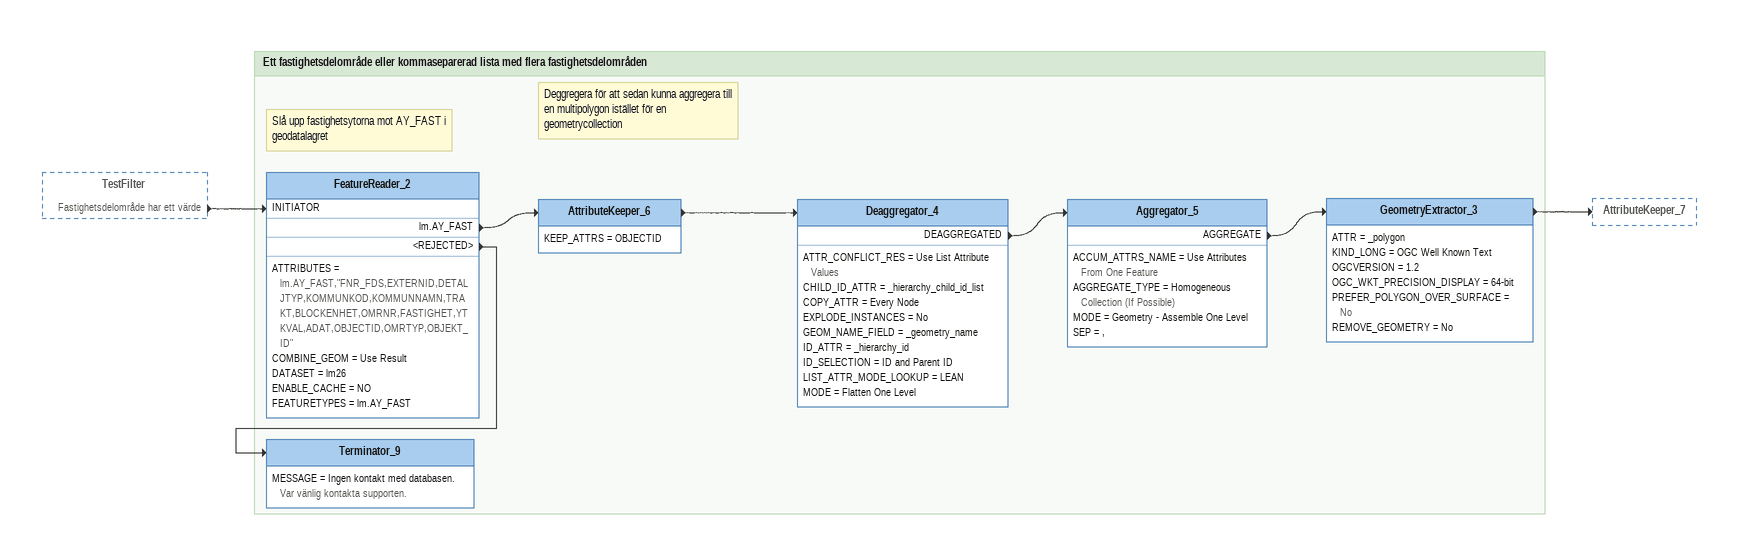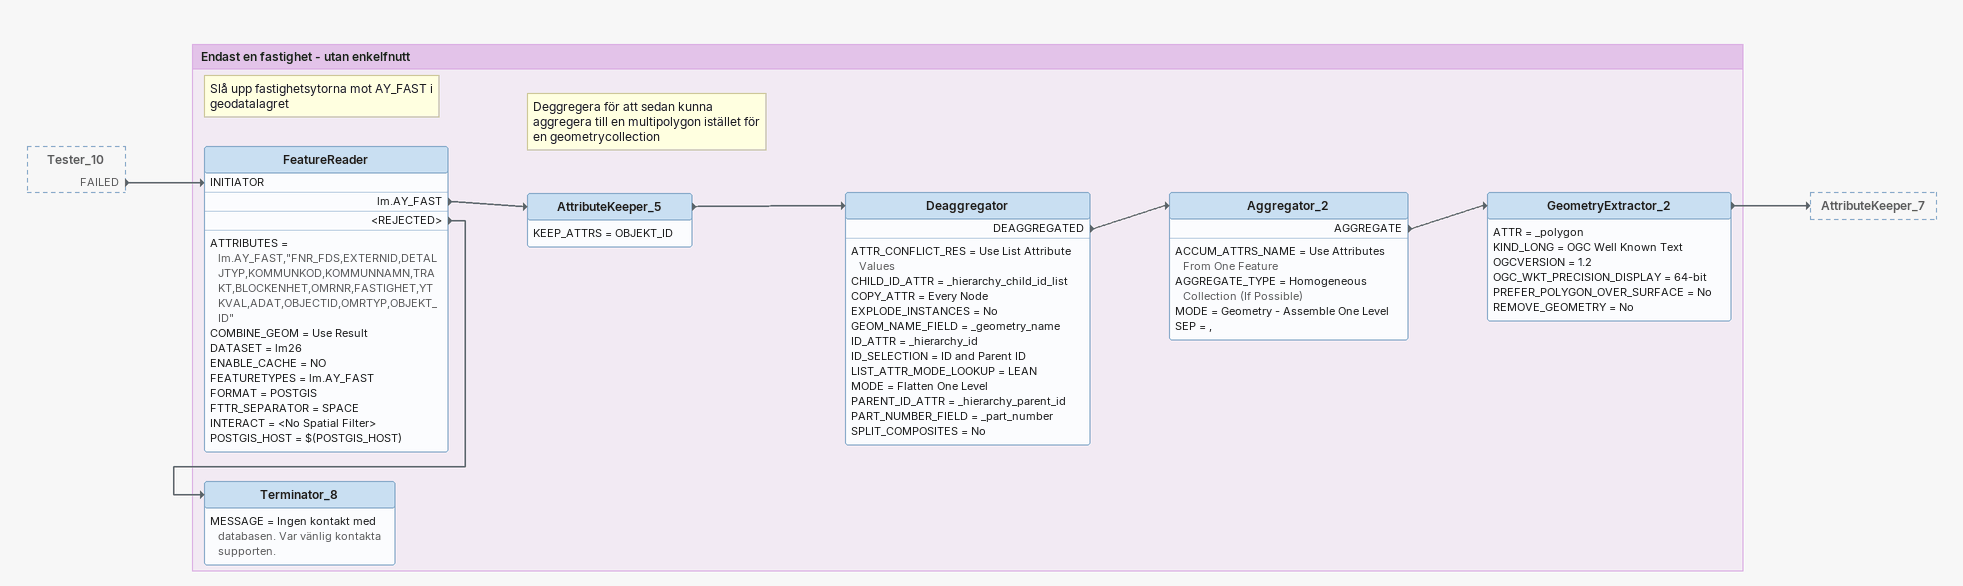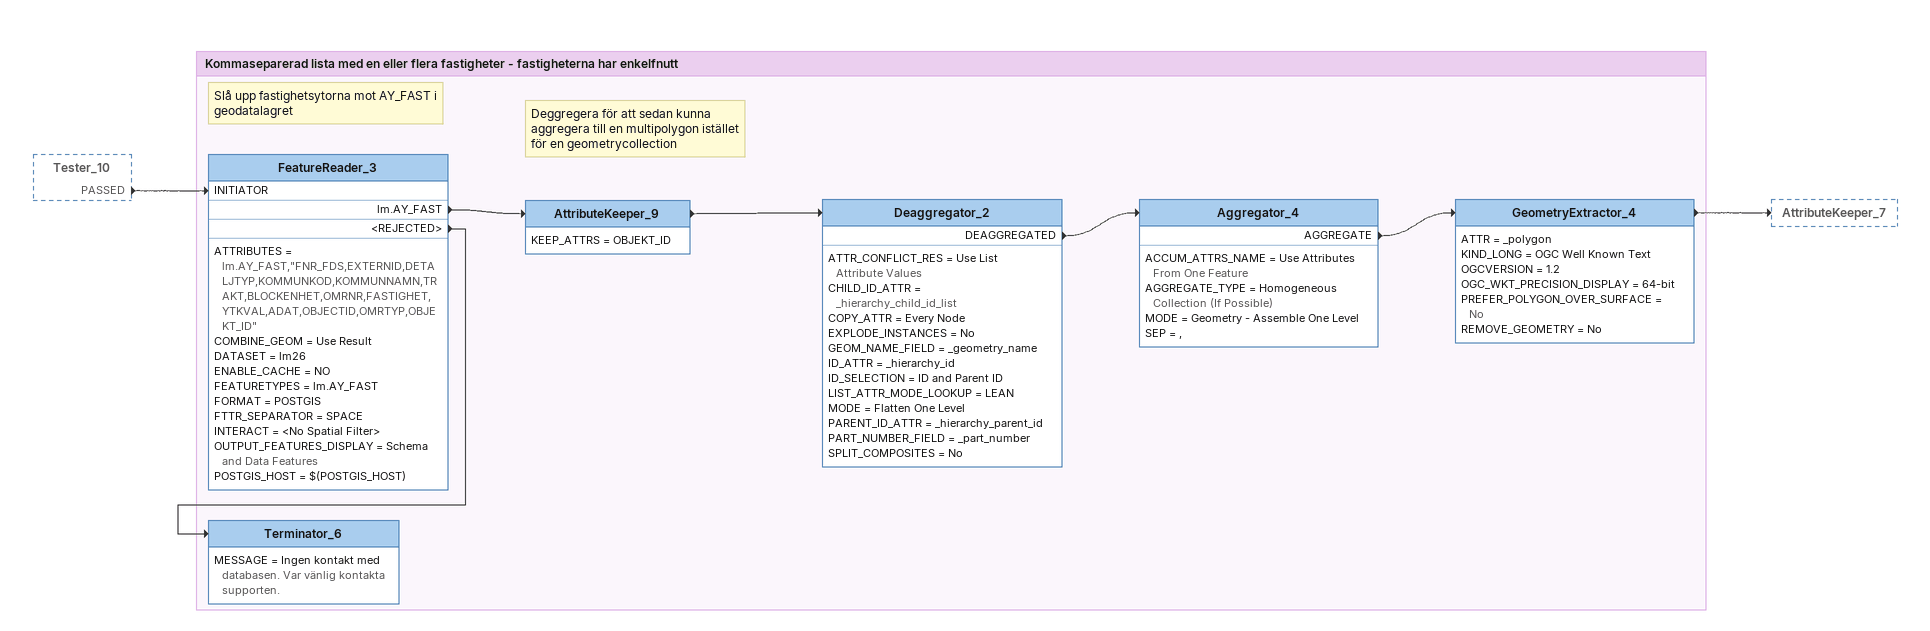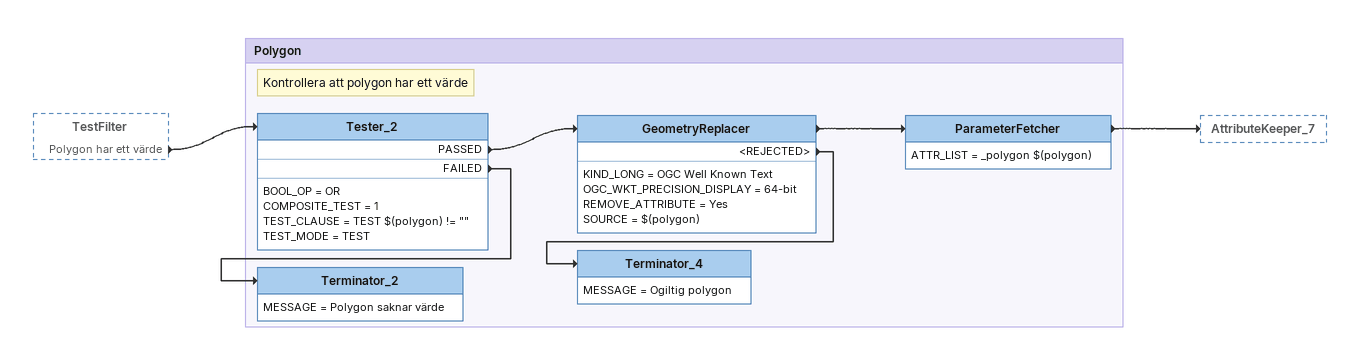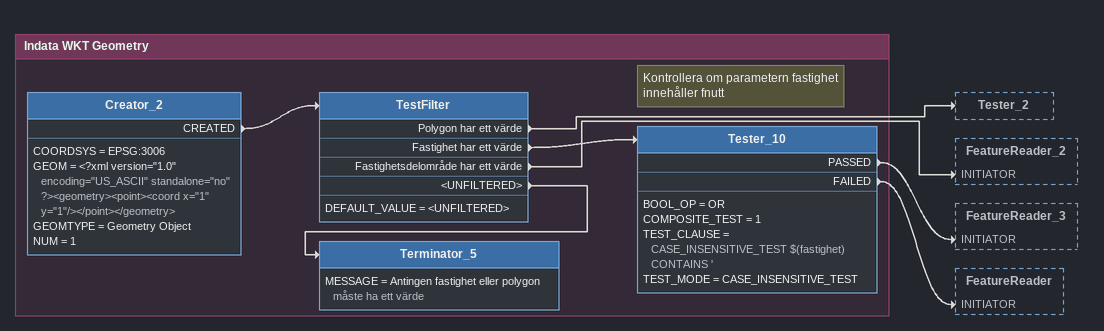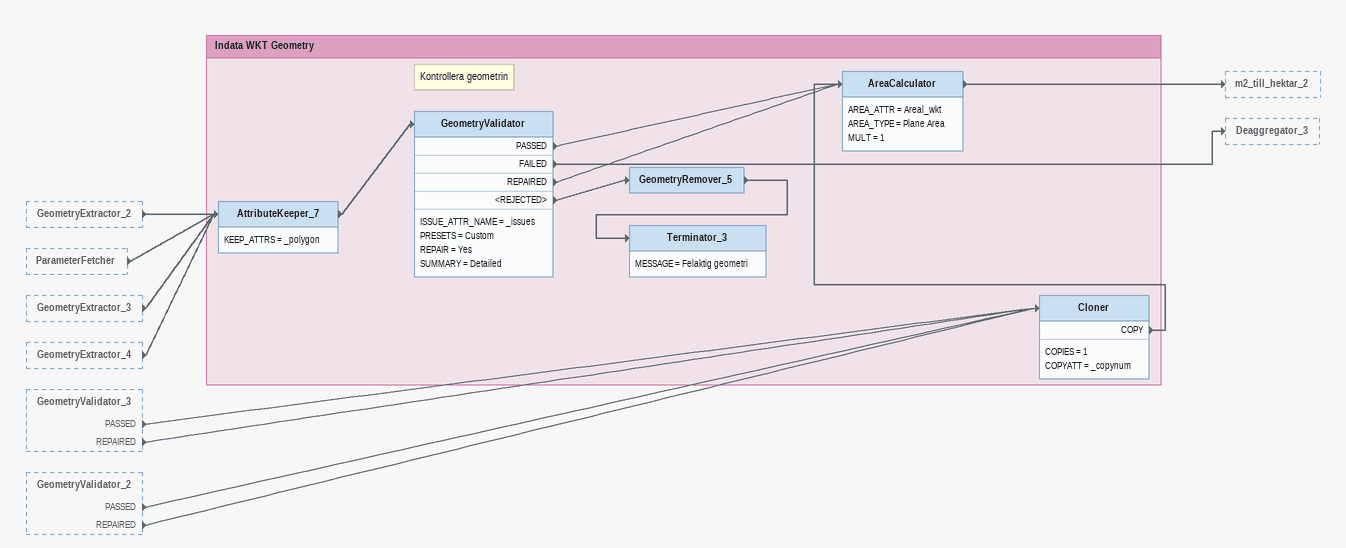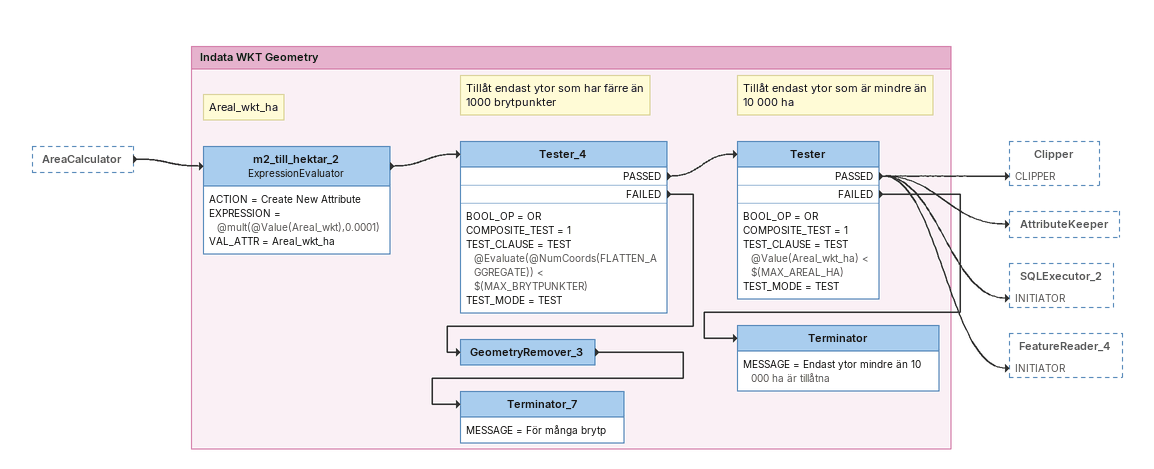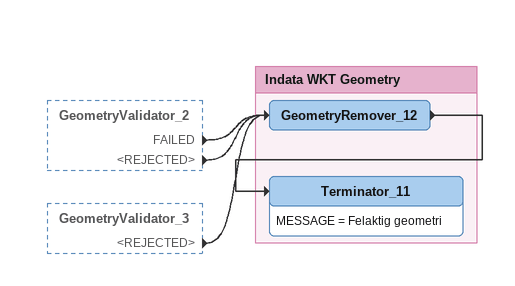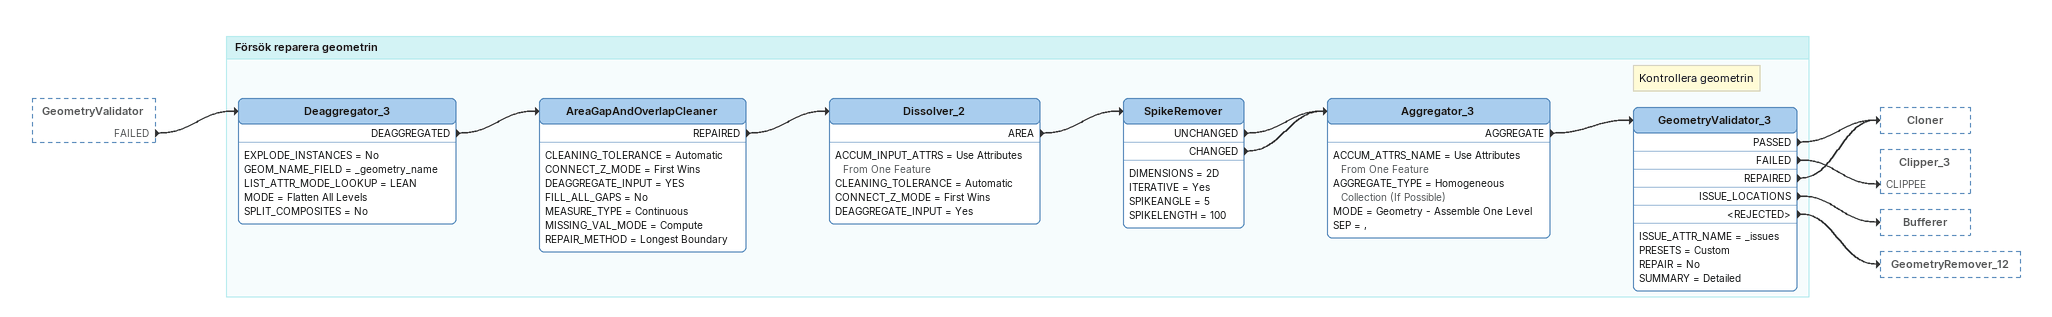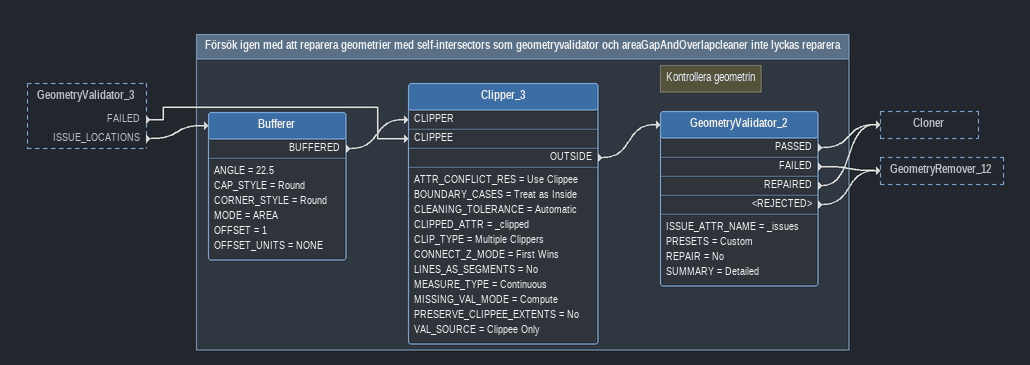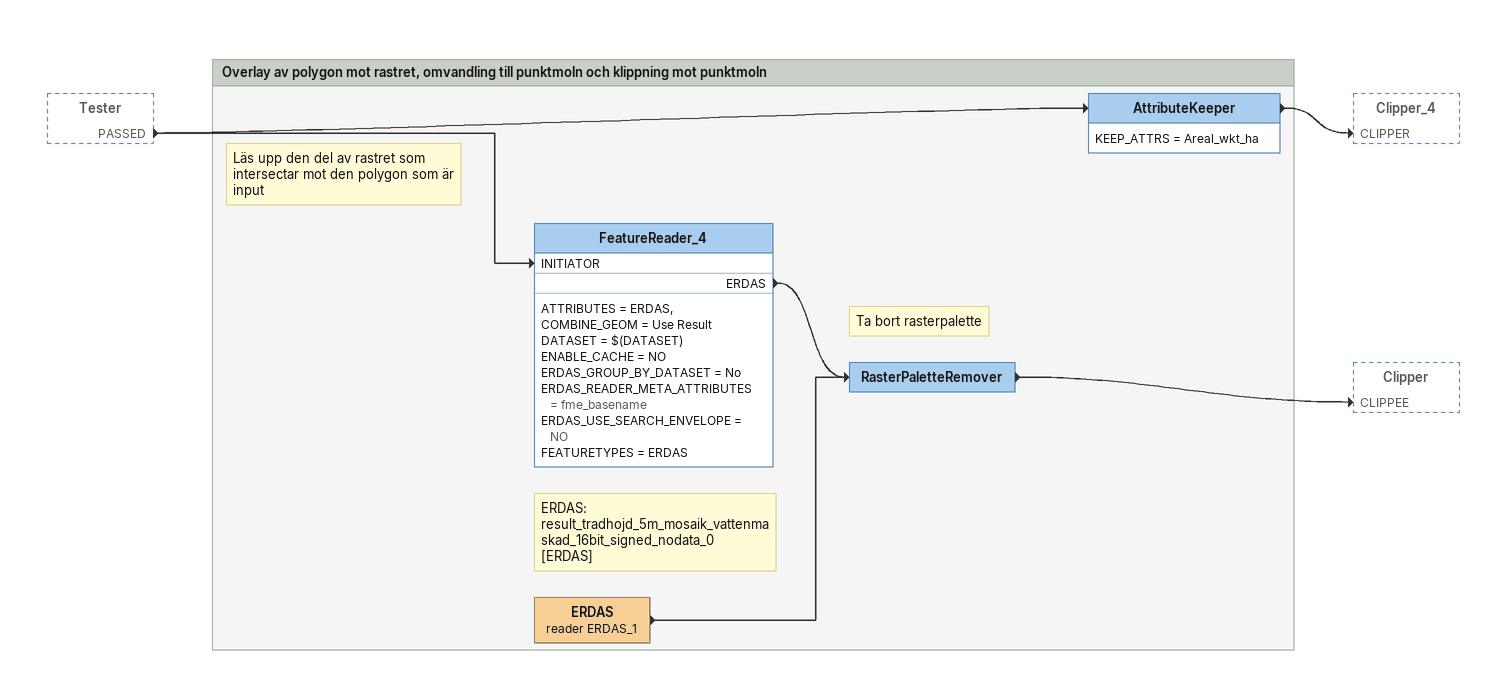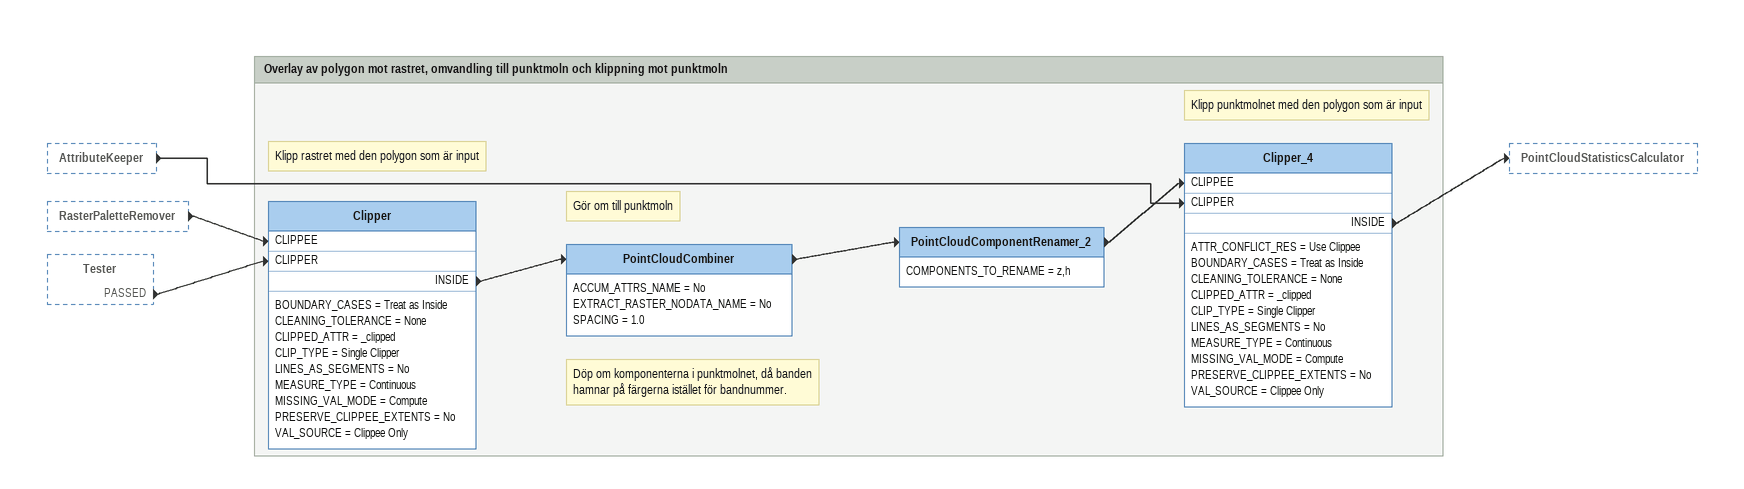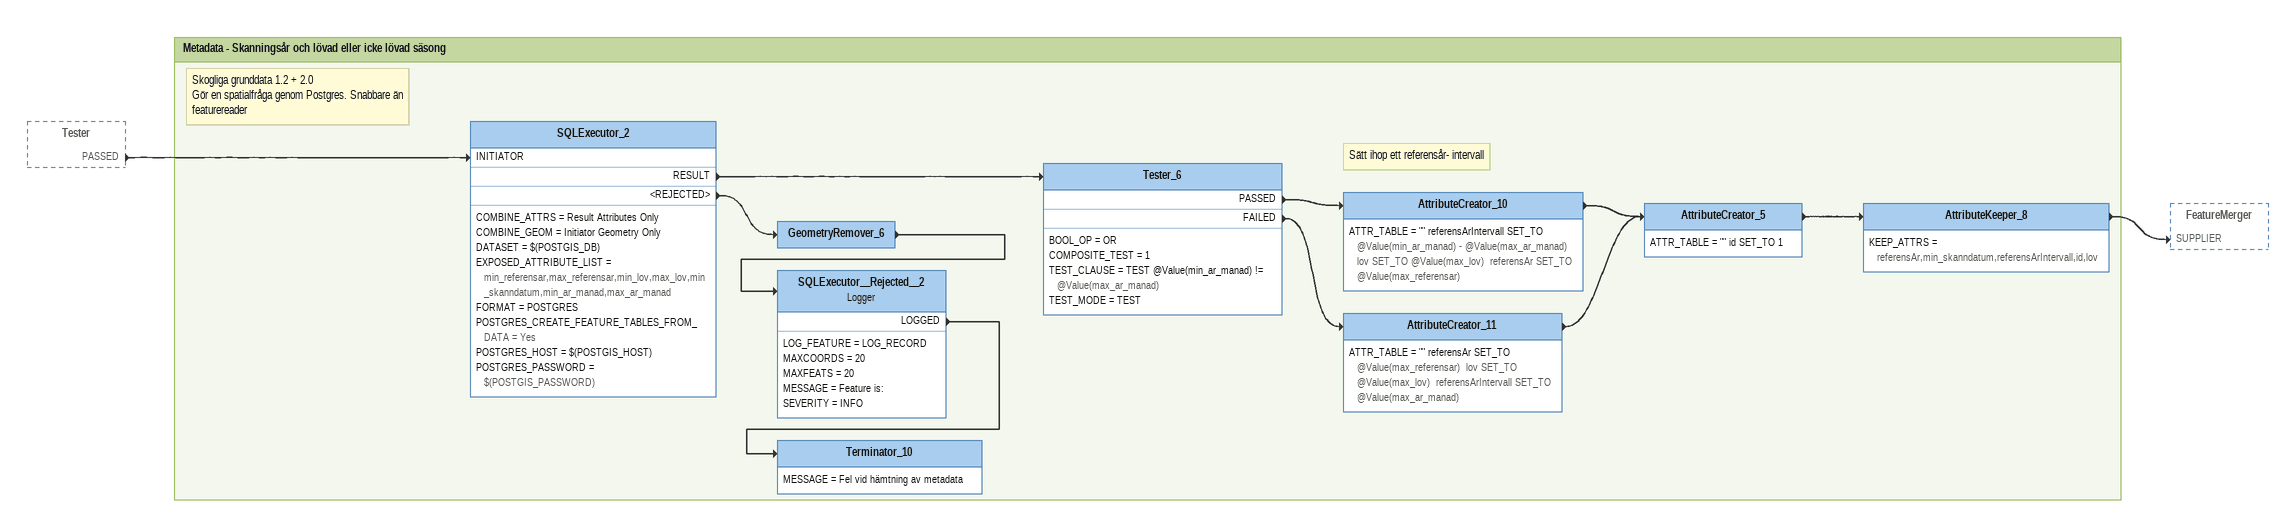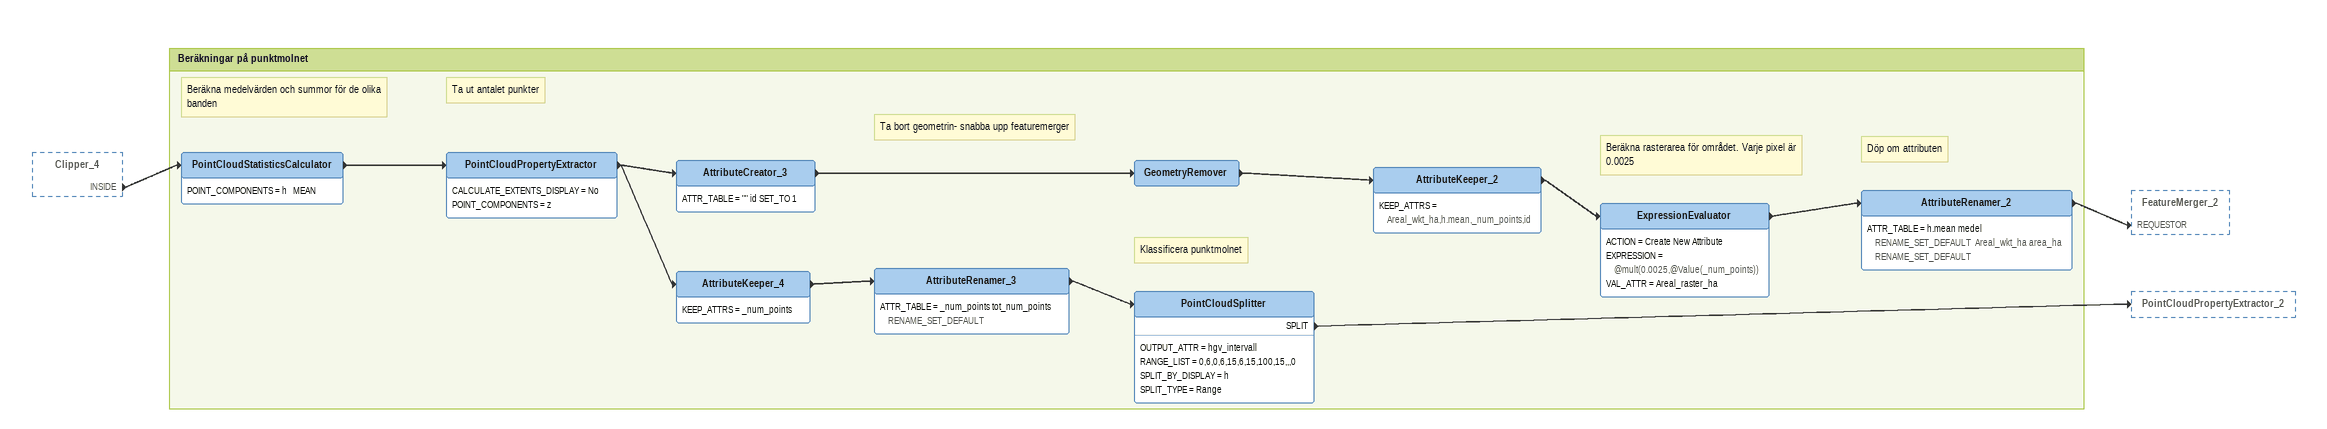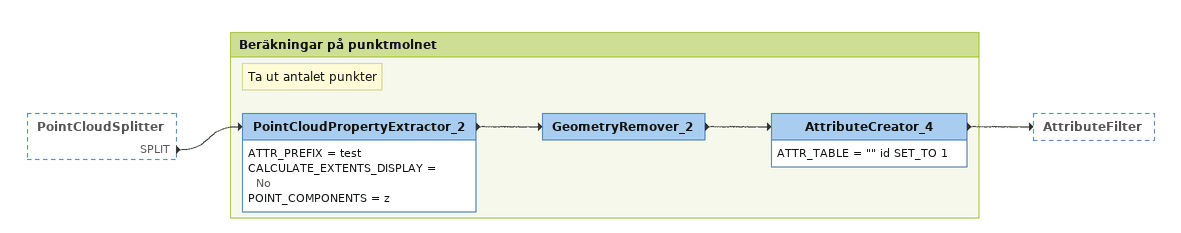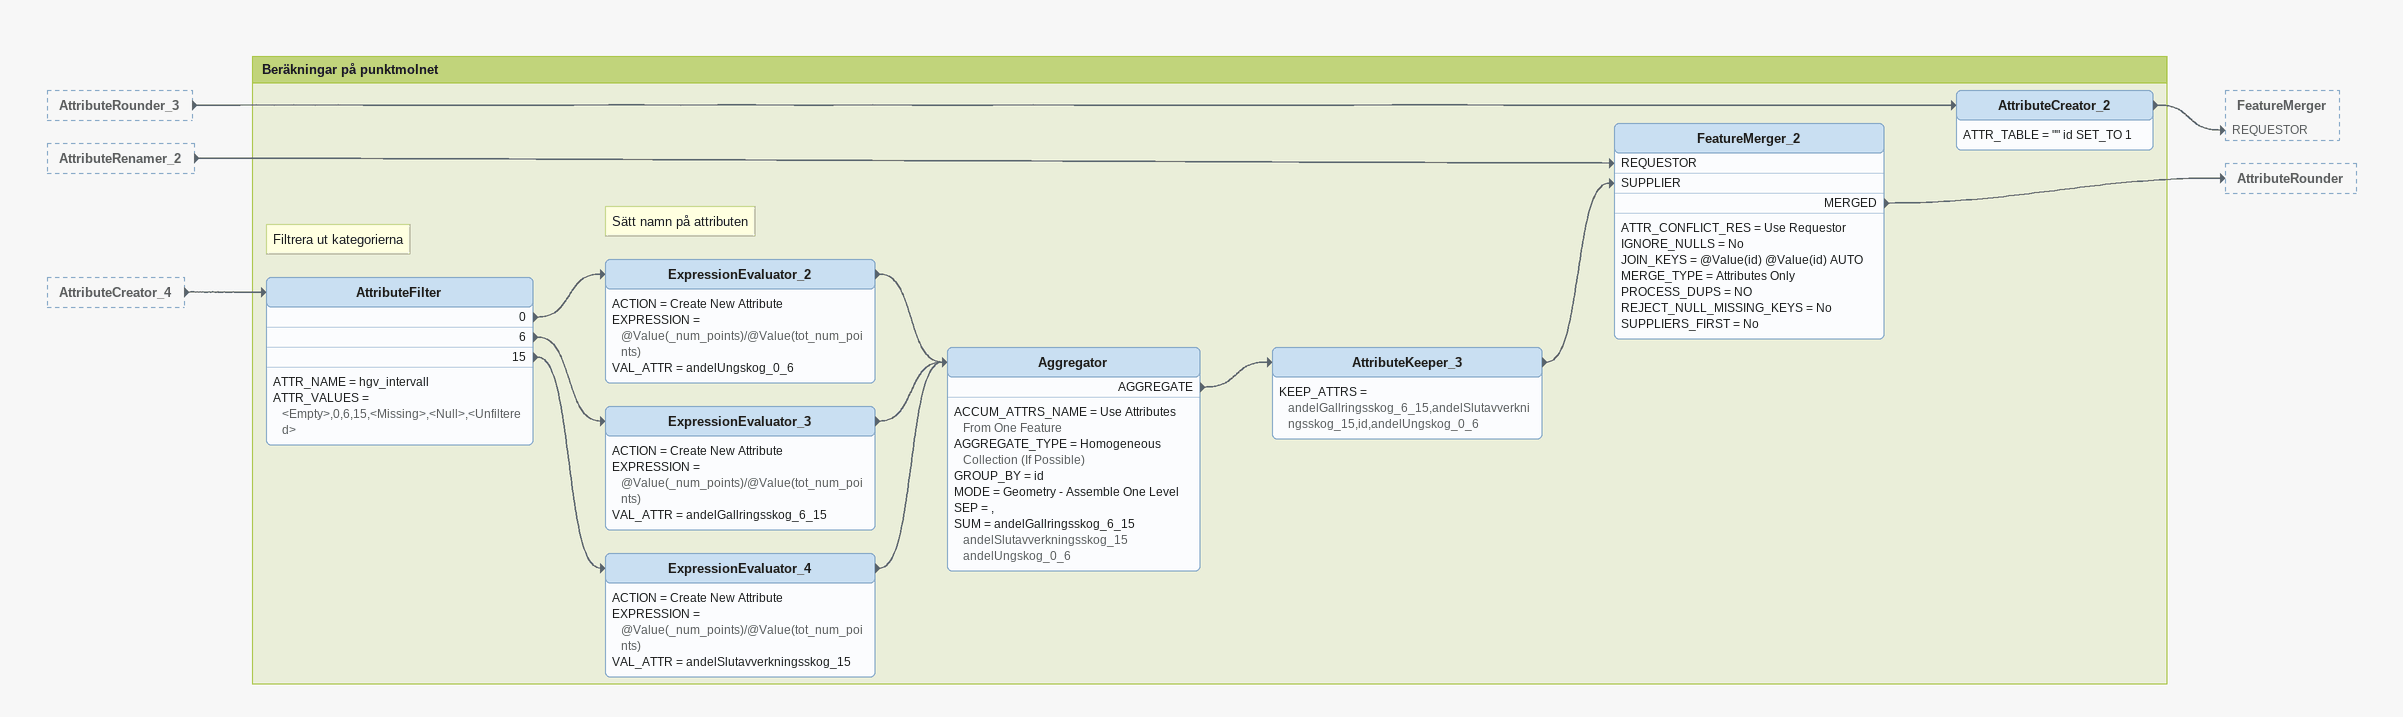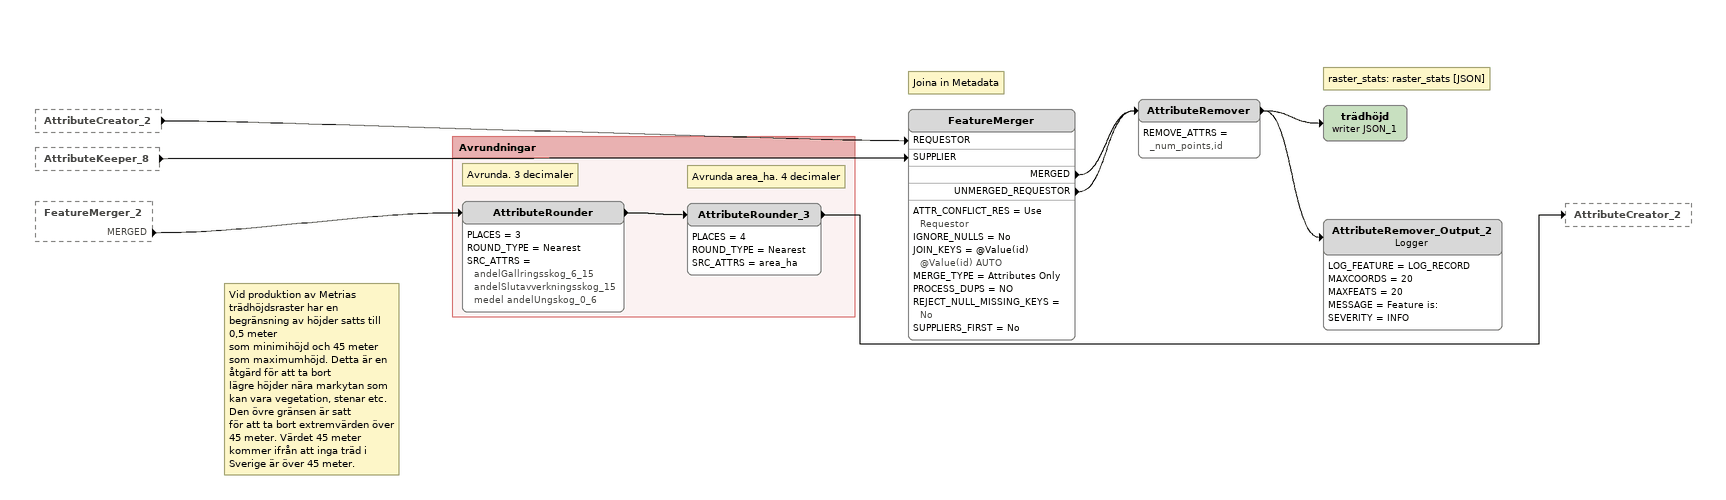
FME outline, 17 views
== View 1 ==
TestFilter [outside]
    Fastighetsdelområde har ett värde -> FeatureReader_2 [INITIATOR]

Bookmark: Ett fastighetsdelområde eller kommaseparerad lista med flera fastighetsdelområden
Note: Slå upp fastighetsytorna mot AY_FAST i geodatalagret
FeatureReader_2
    ATTRIBUTES = lm.AY_FAST,"FNR_FDS,EXTERNID,DETALJTYP,KOMMUNKOD,KOMMUNNAMN,TRAKT,BLOCKENHET,OMRNR,FASTIGHET,YTKVAL,ADAT,OBJECTID,OMRTYP,OBJEKT_ID"
    COMBINE_GEOM = Use Result
    DATASET = lm26
    ENABLE_CACHE = NO
    FEATURETYPES = lm.AY_FAST
    lm.AY_FAST -> AttributeKeeper_6
    <REJECTED> -> Terminator_9
AttributeKeeper_6
    KEEP_ATTRS = OBJECTID
    -> Deaggregator_4
Note: Deggregera för att sedan kunna aggregera till en multipolygon istället för en geometrycollection
Deaggregator_4
    ATTR_CONFLICT_RES = Use List Attribute Values
    CHILD_ID_ATTR = _hierarchy_child_id_list
    COPY_ATTR = Every Node
    EXPLODE_INSTANCES = No
    GEOM_NAME_FIELD = _geometry_name
    ID_ATTR = _hierarchy_id
    ID_SELECTION = ID and Parent ID
    LIST_ATTR_MODE_LOOKUP = LEAN
    MODE = Flatten One Level
    DEAGGREGATED -> Aggregator_5
Aggregator_5
    ACCUM_ATTRS_NAME = Use Attributes From One Feature
    AGGREGATE_TYPE = Homogeneous Collection (If Possible)
    MODE = Geometry - Assemble One Level
    SEP = ,
    AGGREGATE -> GeometryExtractor_3
GeometryExtractor_3
    ATTR = _polygon
    KIND_LONG = OGC Well Known Text
    OGCVERSION = 1.2
    OGC_WKT_PRECISION_DISPLAY = 64-bit
    PREFER_POLYGON_OVER_SURFACE = No
    REMOVE_GEOMETRY = No
    -> AttributeKeeper_7
Terminator_9
    MESSAGE = Ingen kontakt med databasen. Var vänlig kontakta supporten.

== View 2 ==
Tester_10 [outside]
    FAILED -> FeatureReader [INITIATOR]

Bookmark: Endast en fastighet - utan enkelfnutt
Note: Slå upp fastighetsytorna mot AY_FAST i geodatalagret
FeatureReader
    ATTRIBUTES = lm.AY_FAST,"FNR_FDS,EXTERNID,DETALJTYP,KOMMUNKOD,KOMMUNNAMN,TRAKT,BLOCKENHET,OMRNR,FASTIGHET,YTKVAL,ADAT,OBJECTID,OMRTYP,OBJEKT_ID"
    COMBINE_GEOM = Use Result
    DATASET = lm26
    ENABLE_CACHE = NO
    FEATURETYPES = lm.AY_FAST
    FORMAT = POSTGIS
    FTTR_SEPARATOR = SPACE
    INTERACT = <No Spatial Filter>
    POSTGIS_HOST = $(POSTGIS_HOST)
    lm.AY_FAST -> AttributeKeeper_5
    <REJECTED> -> Terminator_8
AttributeKeeper_5
    KEEP_ATTRS = OBJEKT_ID
    -> Deaggregator
Note: Deggregera för att sedan kunna aggregera till en multipolygon istället för en geometrycollection
Deaggregator
    ATTR_CONFLICT_RES = Use List Attribute Values
    CHILD_ID_ATTR = _hierarchy_child_id_list
    COPY_ATTR = Every Node
    EXPLODE_INSTANCES = No
    GEOM_NAME_FIELD = _geometry_name
    ID_ATTR = _hierarchy_id
    ID_SELECTION = ID and Parent ID
    LIST_ATTR_MODE_LOOKUP = LEAN
    MODE = Flatten One Level
    PARENT_ID_ATTR = _hierarchy_parent_id
    PART_NUMBER_FIELD = _part_number
    SPLIT_COMPOSITES = No
    DEAGGREGATED -> Aggregator_2
Aggregator_2
    ACCUM_ATTRS_NAME = Use Attributes From One Feature
    AGGREGATE_TYPE = Homogeneous Collection (If Possible)
    MODE = Geometry - Assemble One Level
    SEP = ,
    AGGREGATE -> GeometryExtractor_2
GeometryExtractor_2
    ATTR = _polygon
    KIND_LONG = OGC Well Known Text
    OGCVERSION = 1.2
    OGC_WKT_PRECISION_DISPLAY = 64-bit
    PREFER_POLYGON_OVER_SURFACE = No
    REMOVE_GEOMETRY = No
    -> AttributeKeeper_7
Terminator_8
    MESSAGE = Ingen kontakt med databasen. Var vänlig kontakta supporten.

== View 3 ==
Tester_10 [outside]
    PASSED -> FeatureReader_3 [INITIATOR]

Bookmark: Kommaseparerad lista med en eller flera fastigheter - fastigheterna har enkelfnutt
Note: Slå upp fastighetsytorna mot AY_FAST i geodatalagret
FeatureReader_3
    ATTRIBUTES = lm.AY_FAST,"FNR_FDS,EXTERNID,DETALJTYP,KOMMUNKOD,KOMMUNNAMN,TRAKT,BLOCKENHET,OMRNR,FASTIGHET,YTKVAL,ADAT,OBJECTID,OMRTYP,OBJEKT_ID"
    COMBINE_GEOM = Use Result
    DATASET = lm26
    ENABLE_CACHE = NO
    FEATURETYPES = lm.AY_FAST
    FORMAT = POSTGIS
    FTTR_SEPARATOR = SPACE
    INTERACT = <No Spatial Filter>
    OUTPUT_FEATURES_DISPLAY = Schema and Data Features
    POSTGIS_HOST = $(POSTGIS_HOST)
    lm.AY_FAST -> AttributeKeeper_9
    <REJECTED> -> Terminator_6
AttributeKeeper_9
    KEEP_ATTRS = OBJEKT_ID
    -> Deaggregator_2
Note: Deggregera för att sedan kunna aggregera till en multipolygon istället för en geometrycollection
Deaggregator_2
    ATTR_CONFLICT_RES = Use List Attribute Values
    CHILD_ID_ATTR = _hierarchy_child_id_list
    COPY_ATTR = Every Node
    EXPLODE_INSTANCES = No
    GEOM_NAME_FIELD = _geometry_name
    ID_ATTR = _hierarchy_id
    ID_SELECTION = ID and Parent ID
    LIST_ATTR_MODE_LOOKUP = LEAN
    MODE = Flatten One Level
    PARENT_ID_ATTR = _hierarchy_parent_id
    PART_NUMBER_FIELD = _part_number
    SPLIT_COMPOSITES = No
    DEAGGREGATED -> Aggregator_4
Aggregator_4
    ACCUM_ATTRS_NAME = Use Attributes From One Feature
    AGGREGATE_TYPE = Homogeneous Collection (If Possible)
    MODE = Geometry - Assemble One Level
    SEP = ,
    AGGREGATE -> GeometryExtractor_4
GeometryExtractor_4
    ATTR = _polygon
    KIND_LONG = OGC Well Known Text
    OGCVERSION = 1.2
    OGC_WKT_PRECISION_DISPLAY = 64-bit
    PREFER_POLYGON_OVER_SURFACE = No
    REMOVE_GEOMETRY = No
    -> AttributeKeeper_7
Terminator_6
    MESSAGE = Ingen kontakt med databasen. Var vänlig kontakta supporten.

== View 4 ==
TestFilter [outside]
    Polygon har ett värde -> Tester_2

Bookmark: Polygon
Note: Kontrollera att polygon har ett värde
Tester_2
    BOOL_OP = OR
    COMPOSITE_TEST = 1
    TEST_CLAUSE = TEST $(polygon) != ""
    TEST_MODE = TEST
    PASSED -> GeometryReplacer
    FAILED -> Terminator_2
GeometryReplacer
    KIND_LONG = OGC Well Known Text
    OGC_WKT_PRECISION_DISPLAY = 64-bit
    REMOVE_ATTRIBUTE = Yes
    SOURCE = $(polygon)
    -> ParameterFetcher
    <REJECTED> -> Terminator_4
ParameterFetcher
    ATTR_LIST = _polygon $(polygon)
    -> AttributeKeeper_7
Terminator_4
    MESSAGE = Ogiltig polygon
Terminator_2
    MESSAGE = Polygon saknar värde

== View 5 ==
Bookmark: Indata WKT Geometry
Creator_2
    COORDSYS = EPSG:3006
    GEOM = <?xml version="1.0" encoding="US_ASCII" standalone="no" ?><geometry><point><coord x="1" y="1"/></point></geometry>
    GEOMTYPE = Geometry Object
    NUM = 1
    CREATED -> TestFilter
TestFilter
    DEFAULT_VALUE = <UNFILTERED>
    Polygon har ett värde -> Tester_2
    Fastighet har ett värde -> Tester_10
    Fastighetsdelområde har ett värde -> FeatureReader_2 [INITIATOR]
    <UNFILTERED> -> Terminator_5
Note: Kontrollera om parametern fastighet innehåller fnutt
Tester_10
    BOOL_OP = OR
    COMPOSITE_TEST = 1
    TEST_CLAUSE = CASE_INSENSITIVE_TEST $(fastighet) CONTAINS '
    TEST_MODE = CASE_INSENSITIVE_TEST
    PASSED -> FeatureReader_3 [INITIATOR]
    FAILED -> FeatureReader [INITIATOR]
Terminator_5
    MESSAGE = Antingen fastighet eller polygon måste ha ett värde

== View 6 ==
GeometryExtractor_2 [outside]
    -> AttributeKeeper_7
ParameterFetcher [outside]
    -> AttributeKeeper_7
GeometryExtractor_3 [outside]
    -> AttributeKeeper_7
GeometryExtractor_4 [outside]
    -> AttributeKeeper_7
GeometryValidator_3 [outside]
    PASSED -> Cloner
    REPAIRED -> Cloner
GeometryValidator_2 [outside]
    PASSED -> Cloner
    REPAIRED -> Cloner

Bookmark: Indata WKT Geometry
AttributeKeeper_7
    KEEP_ATTRS = _polygon
    -> GeometryValidator
Note: Kontrollera geometrin
GeometryValidator
    ISSUE_ATTR_NAME = _issues
    PRESETS = Custom
    REPAIR = Yes
    SUMMARY = Detailed
    PASSED -> AreaCalculator
    FAILED -> Deaggregator_3
    REPAIRED -> AreaCalculator
    <REJECTED> -> GeometryRemover_5
GeometryRemover_5
    -> Terminator_3
Terminator_3
    MESSAGE = Felaktig geometri
Cloner
    COPIES = 1
    COPYATT = _copynum
    COPY -> AreaCalculator
AreaCalculator
    AREA_ATTR = Areal_wkt
    AREA_TYPE = Plane Area
    MULT = 1
    -> m2_till_hektar_2

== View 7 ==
AreaCalculator [outside]
    -> m2_till_hektar_2

Bookmark: Indata WKT Geometry
Note: Areal_wkt_ha
m2_till_hektar_2: ExpressionEvaluator
    ACTION = Create New Attribute
    EXPRESSION = @mult(@Value(Areal_wkt),0.0001)
    VAL_ATTR = Areal_wkt_ha
    -> Tester_4
Note: Tillåt endast ytor som har färre än 1000 brytpunkter
Tester_4
    BOOL_OP = OR
    COMPOSITE_TEST = 1
    TEST_CLAUSE = TEST @Evaluate(@NumCoords(FLATTEN_AGGREGATE)) < $(MAX_BRYTPUNKTER)
    TEST_MODE = TEST
    PASSED -> Tester
    FAILED -> GeometryRemover_3
Note: Tillåt endast ytor som är mindre än 10 000 ha
Tester
    BOOL_OP = OR
    COMPOSITE_TEST = 1
    TEST_CLAUSE = TEST @Value(Areal_wkt_ha) < $(MAX_AREAL_HA)
    TEST_MODE = TEST
    PASSED -> Clipper [CLIPPER]
    PASSED -> AttributeKeeper
    PASSED -> SQLExecutor_2 [INITIATOR]
    PASSED -> FeatureReader_4 [INITIATOR]
    FAILED -> Terminator
Terminator
    MESSAGE = Endast ytor mindre än 10 000 ha är tillåtna
GeometryRemover_3
    -> Terminator_7
Terminator_7
    MESSAGE = För många brytp

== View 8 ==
GeometryValidator_2 [outside]
    FAILED -> GeometryRemover_12
    <REJECTED> -> GeometryRemover_12
GeometryValidator_3 [outside]
    <REJECTED> -> GeometryRemover_12

Bookmark: Indata WKT Geometry
GeometryRemover_12
    -> Terminator_11
Terminator_11
    MESSAGE = Felaktig geometri

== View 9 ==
GeometryValidator [outside]
    FAILED -> Deaggregator_3

Bookmark: Försök reparera geometrin
Deaggregator_3
    EXPLODE_INSTANCES = No
    GEOM_NAME_FIELD = _geometry_name
    LIST_ATTR_MODE_LOOKUP = LEAN
    MODE = Flatten All Levels
    SPLIT_COMPOSITES = No
    DEAGGREGATED -> AreaGapAndOverlapCleaner
AreaGapAndOverlapCleaner
    CLEANING_TOLERANCE = Automatic
    CONNECT_Z_MODE = First Wins
    DEAGGREGATE_INPUT = YES
    FILL_ALL_GAPS = No
    MEASURE_TYPE = Continuous
    MISSING_VAL_MODE = Compute
    REPAIR_METHOD = Longest Boundary
    REPAIRED -> Dissolver_2
Dissolver_2
    ACCUM_INPUT_ATTRS = Use Attributes From One Feature
    CLEANING_TOLERANCE = Automatic
    CONNECT_Z_MODE = First Wins
    DEAGGREGATE_INPUT = Yes
    AREA -> SpikeRemover
SpikeRemover
    DIMENSIONS = 2D
    ITERATIVE = Yes
    SPIKEANGLE = 5
    SPIKELENGTH = 100
    UNCHANGED -> Aggregator_3
    CHANGED -> Aggregator_3
Aggregator_3
    ACCUM_ATTRS_NAME = Use Attributes From One Feature
    AGGREGATE_TYPE = Homogeneous Collection (If Possible)
    MODE = Geometry - Assemble One Level
    SEP = ,
    AGGREGATE -> GeometryValidator_3
Note: Kontrollera geometrin
GeometryValidator_3
    ISSUE_ATTR_NAME = _issues
    PRESETS = Custom
    REPAIR = No
    SUMMARY = Detailed
    PASSED -> Cloner
    FAILED -> Clipper_3 [CLIPPEE]
    REPAIRED -> Cloner
    ISSUE_LOCATIONS -> Bufferer
    <REJECTED> -> GeometryRemover_12

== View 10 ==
GeometryValidator_3 [outside]
    FAILED -> Clipper_3 [CLIPPEE]
    ISSUE_LOCATIONS -> Bufferer

Bookmark: Försök igen med att reparera geometrier med self-intersectors som geometryvalidator och areaGapAndOverlapcleaner inte lyckas reparera
Bufferer
    ANGLE = 22.5
    CAP_STYLE = Round
    CORNER_STYLE = Round
    MODE = AREA
    OFFSET = 1
    OFFSET_UNITS = NONE
    BUFFERED -> Clipper_3 [CLIPPER]
Clipper_3
    ATTR_CONFLICT_RES = Use Clippee
    BOUNDARY_CASES = Treat as Inside
    CLEANING_TOLERANCE = Automatic
    CLIPPED_ATTR = _clipped
    CLIP_TYPE = Multiple Clippers
    CONNECT_Z_MODE = First Wins
    LINES_AS_SEGMENTS = No
    MEASURE_TYPE = Continuous
    MISSING_VAL_MODE = Compute
    PRESERVE_CLIPPEE_EXTENTS = No
    VAL_SOURCE = Clippee Only
    OUTSIDE -> GeometryValidator_2
Note: Kontrollera geometrin
GeometryValidator_2
    ISSUE_ATTR_NAME = _issues
    PRESETS = Custom
    REPAIR = No
    SUMMARY = Detailed
    PASSED -> Cloner
    FAILED -> GeometryRemover_12
    REPAIRED -> Cloner
    <REJECTED> -> GeometryRemover_12

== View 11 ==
Tester [outside]
    PASSED -> AttributeKeeper
    PASSED -> FeatureReader_4 [INITIATOR]

Bookmark: Overlay av polygon mot rastret, omvandling till punktmoln och klippning mot punktmoln
AttributeKeeper
    KEEP_ATTRS = Areal_wkt_ha
    -> Clipper_4 [CLIPPER]
Note: Läs upp den del av rastret som intersectar mot den polygon som är input
FeatureReader_4
    ATTRIBUTES = ERDAS,
    COMBINE_GEOM = Use Result
    DATASET = $(DATASET)
    ENABLE_CACHE = NO
    ERDAS_GROUP_BY_DATASET = No
    ERDAS_READER_META_ATTRIBUTES = fme_basename
    ERDAS_USE_SEARCH_ENVELOPE = NO
    FEATURETYPES = ERDAS
    ERDAS -> RasterPaletteRemover
Note: ERDAS: result_tradhojd_5m_mosaik_vattenmaskad_16bit_signed_nodata_0 [ERDAS]
ERDAS (reader ERDAS_1)
    -> RasterPaletteRemover
Note: Ta bort rasterpalette
RasterPaletteRemover
    -> Clipper [CLIPPEE]

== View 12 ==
AttributeKeeper [outside]
    -> Clipper_4 [CLIPPER]
RasterPaletteRemover [outside]
    -> Clipper [CLIPPEE]
Tester [outside]
    PASSED -> Clipper [CLIPPER]

Bookmark: Overlay av polygon mot rastret, omvandling till punktmoln och klippning mot punktmoln
Note: Klipp rastret med den polygon som är input
Clipper
    BOUNDARY_CASES = Treat as Inside
    CLEANING_TOLERANCE = None
    CLIPPED_ATTR = _clipped
    CLIP_TYPE = Single Clipper
    LINES_AS_SEGMENTS = No
    MEASURE_TYPE = Continuous
    MISSING_VAL_MODE = Compute
    PRESERVE_CLIPPEE_EXTENTS = No
    VAL_SOURCE = Clippee Only
    INSIDE -> PointCloudCombiner
Note: Gör om till punktmoln
PointCloudCombiner
    ACCUM_ATTRS_NAME = No
    EXTRACT_RASTER_NODATA_NAME = No
    SPACING = 1.0
    -> PointCloudComponentRenamer_2
Note: Döp om komponenterna i punktmolnet, då banden hamnar på färgerna istället för bandnummer.
PointCloudComponentRenamer_2
    COMPONENTS_TO_RENAME = z,h
    -> Clipper_4 [CLIPPEE]
Note: Klipp punktmolnet med den polygon som är input
Clipper_4
    ATTR_CONFLICT_RES = Use Clippee
    BOUNDARY_CASES = Treat as Inside
    CLEANING_TOLERANCE = None
    CLIPPED_ATTR = _clipped
    CLIP_TYPE = Single Clipper
    LINES_AS_SEGMENTS = No
    MEASURE_TYPE = Continuous
    MISSING_VAL_MODE = Compute
    PRESERVE_CLIPPEE_EXTENTS = No
    VAL_SOURCE = Clippee Only
    INSIDE -> PointCloudStatisticsCalculator

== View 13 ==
Tester [outside]
    PASSED -> SQLExecutor_2 [INITIATOR]

Bookmark: Metadata - Skanningsår och lövad eller icke lövad säsong
Note: Skogliga grunddata 1.2 + 2.0 / Gör en spatialfråga genom Postgres. Snabbare än featurereader
SQLExecutor_2
    COMBINE_ATTRS = Result Attributes Only
    COMBINE_GEOM = Initiator Geometry Only
    DATASET = $(POSTGIS_DB)
    EXPOSED_ATTRIBUTE_LIST = min_referensar,max_referensar,min_lov,max_lov,min_skanndatum,min_ar_manad,max_ar_manad
    FORMAT = POSTGRES
    POSTGRES_CREATE_FEATURE_TABLES_FROM_DATA = Yes
    POSTGRES_HOST = $(POSTGIS_HOST)
    POSTGRES_PASSWORD = $(POSTGIS_PASSWORD)
    RESULT -> Tester_6
    <REJECTED> -> GeometryRemover_6
Tester_6
    BOOL_OP = OR
    COMPOSITE_TEST = 1
    TEST_CLAUSE = TEST @Value(min_ar_manad) != @Value(max_ar_manad)
    TEST_MODE = TEST
    PASSED -> AttributeCreator_10
    FAILED -> AttributeCreator_11
Note: Sätt ihop ett referensår- intervall
AttributeCreator_10
    ATTR_TABLE = "" referensArIntervall SET_TO @Value(min_ar_manad) - @Value(max_ar_manad)  lov SET_TO @Value(max_lov)  referensAr SET_TO @Value(max_referensar)
    -> AttributeCreator_5
AttributeCreator_11
    ATTR_TABLE = "" referensAr SET_TO @Value(max_referensar)  lov SET_TO @Value(max_lov)  referensArIntervall SET_TO @Value(max_ar_manad)
    -> AttributeCreator_5
AttributeCreator_5
    ATTR_TABLE = "" id SET_TO 1
    -> AttributeKeeper_8
AttributeKeeper_8
    KEEP_ATTRS = referensAr,min_skanndatum,referensArIntervall,id,lov
    -> FeatureMerger [SUPPLIER]
GeometryRemover_6
    -> SQLExecutor__Rejected__2
SQLExecutor__Rejected__2: Logger
    LOG_FEATURE = LOG_RECORD
    MAXCOORDS = 20
    MAXFEATS = 20
    MESSAGE = Feature is:
    SEVERITY = INFO
    LOGGED -> Terminator_10
Terminator_10
    MESSAGE = Fel vid hämtning av metadata

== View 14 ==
Clipper_4 [outside]
    INSIDE -> PointCloudStatisticsCalculator

Bookmark: Beräkningar på punktmolnet
Note: Beräkna medelvärden och summor för de olika banden
PointCloudStatisticsCalculator
    POINT_COMPONENTS = h   MEAN
    -> PointCloudPropertyExtractor
Note: Ta ut antalet punkter
PointCloudPropertyExtractor
    CALCULATE_EXTENTS_DISPLAY = No
    POINT_COMPONENTS = z
    -> AttributeKeeper_4
    -> AttributeCreator_3
AttributeCreator_3
    ATTR_TABLE = "" id SET_TO 1
    -> GeometryRemover
Note: Ta bort geometrin- snabba upp featuremerger
GeometryRemover
    -> AttributeKeeper_2
AttributeKeeper_2
    KEEP_ATTRS = Areal_wkt_ha,h.mean,_num_points,id
    -> ExpressionEvaluator
Note: Beräkna rasterarea för området. Varje pixel är 0.0025
ExpressionEvaluator
    ACTION = Create New Attribute
    EXPRESSION = @mult(0.0025,@Value(_num_points))
    VAL_ATTR = Areal_raster_ha
    -> AttributeRenamer_2
Note: Döp om attributen
AttributeRenamer_2
    ATTR_TABLE = h.mean medel RENAME_SET_DEFAULT  Areal_wkt_ha area_ha RENAME_SET_DEFAULT
    -> FeatureMerger_2 [REQUESTOR]
AttributeKeeper_4
    KEEP_ATTRS = _num_points
    -> AttributeRenamer_3
AttributeRenamer_3
    ATTR_TABLE = _num_points tot_num_points RENAME_SET_DEFAULT
    -> PointCloudSplitter
Note: Klassificera punktmolnet
PointCloudSplitter
    OUTPUT_ATTR = hgv_intervall
    RANGE_LIST = 0,6,0,6,15,6,15,100,15,,,0
    SPLIT_BY_DISPLAY = h
    SPLIT_TYPE = Range
    SPLIT -> PointCloudPropertyExtractor_2

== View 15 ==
PointCloudSplitter [outside]
    SPLIT -> PointCloudPropertyExtractor_2

Bookmark: Beräkningar på punktmolnet
Note: Ta ut antalet punkter
PointCloudPropertyExtractor_2
    ATTR_PREFIX = test
    CALCULATE_EXTENTS_DISPLAY = No
    POINT_COMPONENTS = z
    -> GeometryRemover_2
GeometryRemover_2
    -> AttributeCreator_4
AttributeCreator_4
    ATTR_TABLE = "" id SET_TO 1
    -> AttributeFilter

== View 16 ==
AttributeRounder_3 [outside]
    -> AttributeCreator_2
AttributeRenamer_2 [outside]
    -> FeatureMerger_2 [REQUESTOR]
AttributeCreator_4 [outside]
    -> AttributeFilter

Bookmark: Beräkningar på punktmolnet
Note: Filtrera ut kategorierna
AttributeFilter
    ATTR_NAME = hgv_intervall
    ATTR_VALUES = <Empty>,0,6,15,<Missing>,<Null>,<Unfiltered>
    0 -> ExpressionEvaluator_2
    6 -> ExpressionEvaluator_3
    15 -> ExpressionEvaluator_4
Note: Sätt namn på attributen
ExpressionEvaluator_2
    ACTION = Create New Attribute
    EXPRESSION = @Value(_num_points)/@Value(tot_num_points)
    VAL_ATTR = andelUngskog_0_6
    -> Aggregator
ExpressionEvaluator_3
    ACTION = Create New Attribute
    EXPRESSION = @Value(_num_points)/@Value(tot_num_points)
    VAL_ATTR = andelGallringsskog_6_15
    -> Aggregator
ExpressionEvaluator_4
    ACTION = Create New Attribute
    EXPRESSION = @Value(_num_points)/@Value(tot_num_points)
    VAL_ATTR = andelSlutavverkningsskog_15
    -> Aggregator
Aggregator
    ACCUM_ATTRS_NAME = Use Attributes From One Feature
    AGGREGATE_TYPE = Homogeneous Collection (If Possible)
    GROUP_BY = id
    MODE = Geometry - Assemble One Level
    SEP = ,
    SUM = andelGallringsskog_6_15 andelSlutavverkningsskog_15 andelUngskog_0_6
    AGGREGATE -> AttributeKeeper_3
AttributeKeeper_3
    KEEP_ATTRS = andelGallringsskog_6_15,andelSlutavverkningsskog_15,id,andelUngskog_0_6
    -> FeatureMerger_2 [SUPPLIER]
FeatureMerger_2
    ATTR_CONFLICT_RES = Use Requestor
    IGNORE_NULLS = No
    JOIN_KEYS = @Value(id) @Value(id) AUTO
    MERGE_TYPE = Attributes Only
    PROCESS_DUPS = NO
    REJECT_NULL_MISSING_KEYS = No
    SUPPLIERS_FIRST = No
    MERGED -> AttributeRounder
AttributeCreator_2
    ATTR_TABLE = "" id SET_TO 1
    -> FeatureMerger [REQUESTOR]

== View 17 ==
AttributeCreator_2 [outside]
    -> FeatureMerger [REQUESTOR]
AttributeKeeper_8 [outside]
    -> FeatureMerger [SUPPLIER]
FeatureMerger_2 [outside]
    MERGED -> AttributeRounder
Note: Vid produktion av Metrias trädhöjdsraster har en begränsning av höjder satts till 0,5 meter / som minimihöjd och 45 meter som maximumhöjd. Detta är en åtgärd för att ta bort / lägre höjder nära markytan som kan vara vegetation, stenar etc. Den övre gränsen är satt / för att ta bort extremvärden över 45 meter. Värdet 45 meter kommer ifrån att inga träd i / Sverige är över 45 meter.
Note: Joina in Metadata
FeatureMerger
    ATTR_CONFLICT_RES = Use Requestor
    IGNORE_NULLS = No
    JOIN_KEYS = @Value(id) @Value(id) AUTO
    MERGE_TYPE = Attributes Only
    PROCESS_DUPS = NO
    REJECT_NULL_MISSING_KEYS = No
    SUPPLIERS_FIRST = No
    MERGED -> AttributeRemover
    UNMERGED_REQUESTOR -> AttributeRemover
AttributeRemover
    REMOVE_ATTRS = _num_points,id
    -> trädhöjd (writer JSON_1)
    -> AttributeRemover_Output_2
Note: raster_stats: raster_stats [JSON]
trädhöjd (writer JSON_1)
AttributeRemover_Output_2: Logger
    LOG_FEATURE = LOG_RECORD
    MAXCOORDS = 20
    MAXFEATS = 20
    MESSAGE = Feature is:
    SEVERITY = INFO

Bookmark: Avrundningar
Note: Avrunda. 3 decimaler
AttributeRounder
    PLACES = 3
    ROUND_TYPE = Nearest
    SRC_ATTRS = andelGallringsskog_6_15 andelSlutavverkningsskog_15 medel andelUngskog_0_6
    -> AttributeRounder_3
Note: Avrunda area_ha. 4 decimaler
AttributeRounder_3
    PLACES = 4
    ROUND_TYPE = Nearest
    SRC_ATTRS = area_ha
    -> AttributeCreator_2
